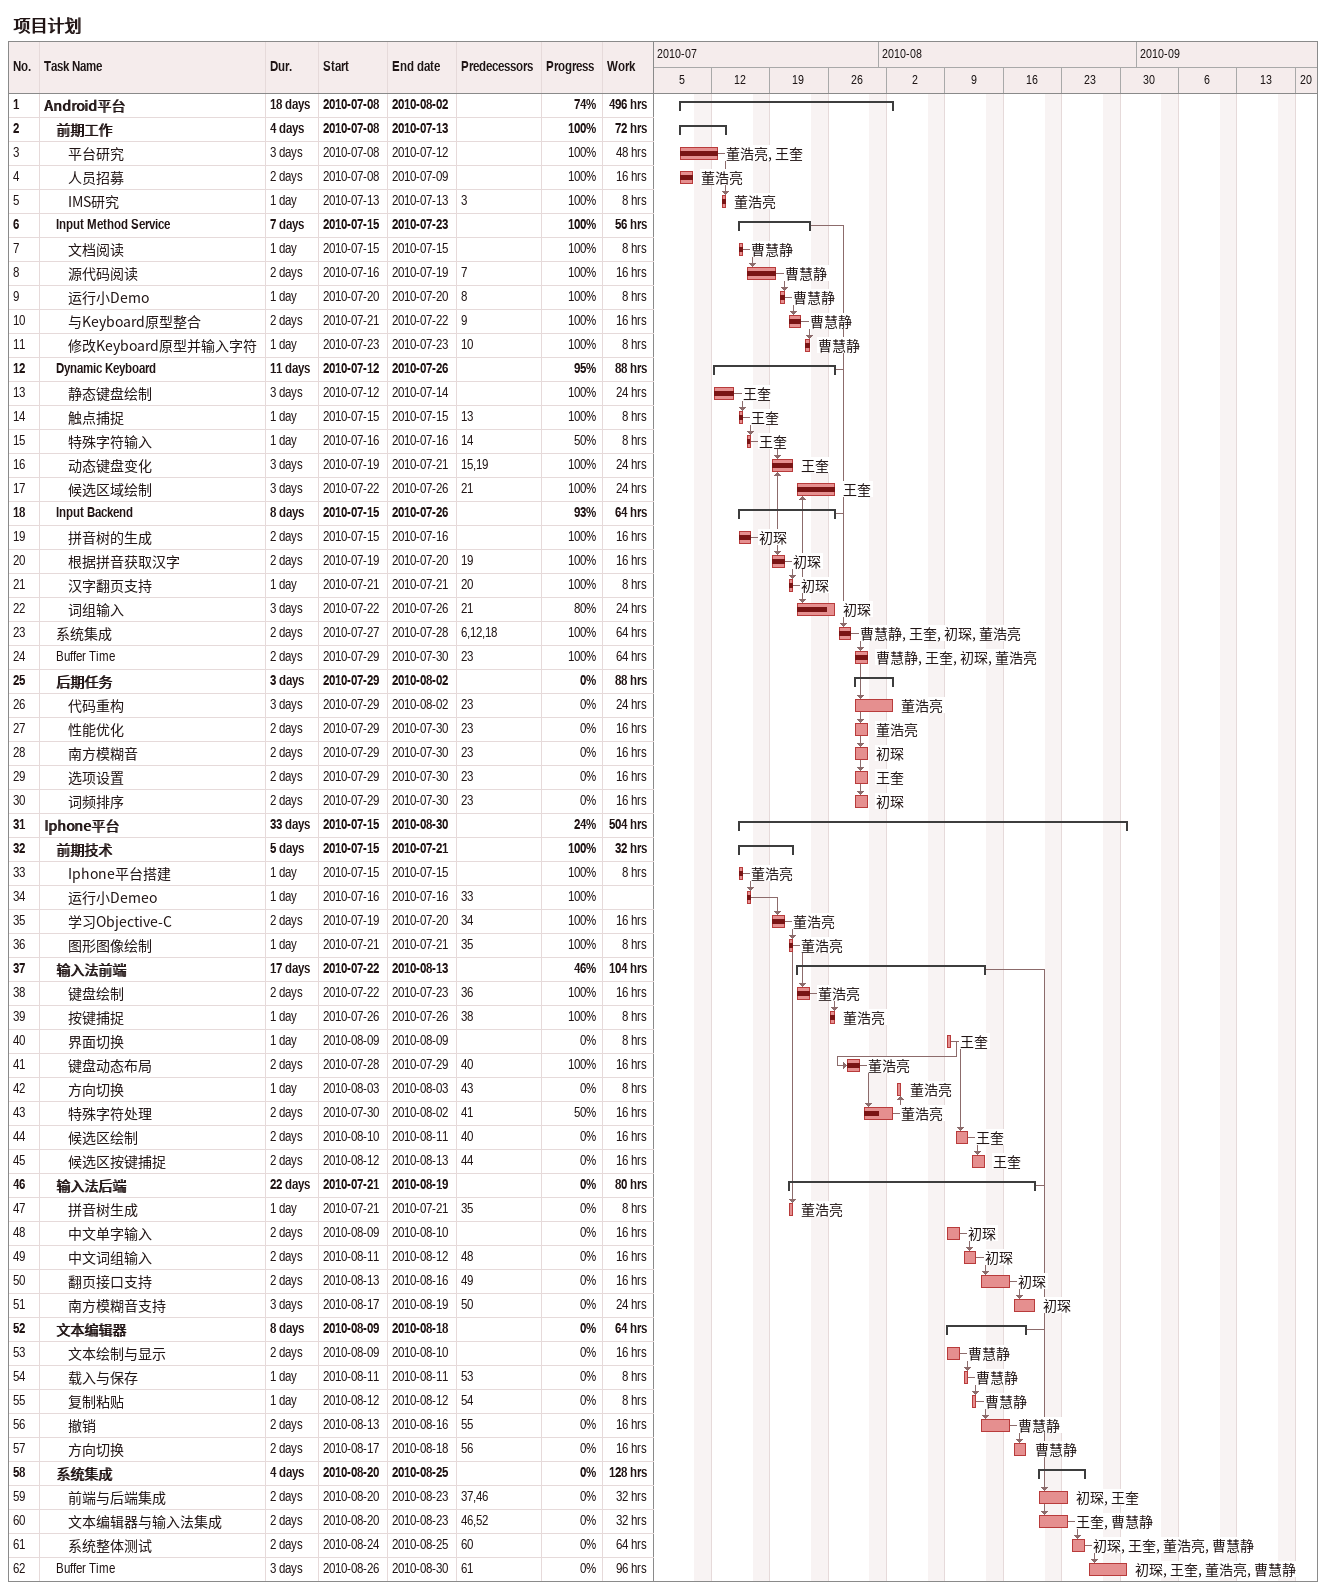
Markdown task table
项目计划

| ID | Level | Task | Duration | Start | Finish | Predecessors | Resources | % complete | Work (h) |
|---|---|---|---|---|---|---|---|---|---|
| 1 | 1 | **Android平台** | 18d | 2010-07-08 | 2010-08-02 |  |  | 74 | 496 |
| 2 | 2 | **前期工作** | 4d | 2010-07-08 | 2010-07-13 |  |  | 100 | 72 |
| 3 | 3 | 平台研究 | 3d | 2010-07-08 | 2010-07-12 |  | 董浩亮, 王奎 | 100 | 48 |
| 4 | 3 | 人员招募 | 2d | 2010-07-08 | 2010-07-09 |  | 董浩亮 | 100 | 16 |
| 5 | 3 | IMS研究 | 1d | 2010-07-13 | 2010-07-13 | 3 | 董浩亮 | 100 | 8 |
| 6 | 2 | **Input Method Service** | 7d | 2010-07-15 | 2010-07-23 |  |  | 100 | 56 |
| 7 | 3 | 文档阅读 | 1d | 2010-07-15 | 2010-07-15 |  | 曹慧静 | 100 | 8 |
| 8 | 3 | 源代码阅读 | 2d | 2010-07-16 | 2010-07-19 | 7 | 曹慧静 | 100 | 16 |
| 9 | 3 | 运行小Demo | 1d | 2010-07-20 | 2010-07-20 | 8 | 曹慧静 | 100 | 8 |
| 10 | 3 | 与Keyboard原型整合 | 2d | 2010-07-21 | 2010-07-22 | 9 | 曹慧静 | 100 | 16 |
| 11 | 3 | 修改Keyboard原型并输入字符 | 1d | 2010-07-23 | 2010-07-23 | 10 | 曹慧静 | 100 | 8 |
| 12 | 2 | **Dynamic Keyboard** | 11d | 2010-07-12 | 2010-07-26 |  |  | 95 | 88 |
| 13 | 3 | 静态键盘绘制 | 3d | 2010-07-12 | 2010-07-14 |  | 王奎 | 100 | 24 |
| 14 | 3 | 触点捕捉 | 1d | 2010-07-15 | 2010-07-15 | 13 | 王奎 | 100 | 8 |
| 15 | 3 | 特殊字符输入 | 1d | 2010-07-16 | 2010-07-16 | 14 | 王奎 | 50 | 8 |
| 16 | 3 | 动态键盘变化 | 3d | 2010-07-19 | 2010-07-21 | 15, 19 | 王奎 | 100 | 24 |
| 17 | 3 | 候选区域绘制 | 3d | 2010-07-22 | 2010-07-26 | 21 | 王奎 | 100 | 24 |
| 18 | 2 | **Input Backend** | 8d | 2010-07-15 | 2010-07-26 |  |  | 93 | 64 |
| 19 | 3 | 拼音树的生成 | 2d | 2010-07-15 | 2010-07-16 |  | 初琛 | 100 | 16 |
| 20 | 3 | 根据拼音获取汉字 | 2d | 2010-07-19 | 2010-07-20 | 19 | 初琛 | 100 | 16 |
| 21 | 3 | 汉字翻页支持 | 1d | 2010-07-21 | 2010-07-21 | 20 | 初琛 | 100 | 8 |
| 22 | 3 | 词组输入 | 3d | 2010-07-22 | 2010-07-26 | 21 | 初琛 | 80 | 24 |
| 23 | 2 | 系统集成 | 2d | 2010-07-27 | 2010-07-28 | 6, 12, 18 | 曹慧静, 王奎, 初琛, 董浩亮 | 100 | 64 |
| 24 | 2 | Buffer Time | 2d | 2010-07-29 | 2010-07-30 | 23 | 曹慧静, 王奎, 初琛, 董浩亮 | 100 | 64 |
| 25 | 2 | **后期任务** | 3d | 2010-07-29 | 2010-08-02 |  |  | 0 | 88 |
| 26 | 3 | 代码重构 | 3d | 2010-07-29 | 2010-08-02 | 23 | 董浩亮 | 0 | 24 |
| 27 | 3 | 性能优化 | 2d | 2010-07-29 | 2010-07-30 | 23 | 董浩亮 | 0 | 16 |
| 28 | 3 | 南方模糊音 | 2d | 2010-07-29 | 2010-07-30 | 23 | 初琛 | 0 | 16 |
| 29 | 3 | 选项设置 | 2d | 2010-07-29 | 2010-07-30 | 23 | 王奎 | 0 | 16 |
| 30 | 3 | 词频排序 | 2d | 2010-07-29 | 2010-07-30 | 23 | 初琛 | 0 | 16 |
| 31 | 1 | **Iphone平台** | 33d | 2010-07-15 | 2010-08-30 |  |  | 24 | 504 |
| 32 | 2 | **前期技术** | 5d | 2010-07-15 | 2010-07-21 |  |  | 100 | 32 |
| 33 | 3 | Iphone平台搭建 | 1d | 2010-07-15 | 2010-07-15 |  | 董浩亮 | 100 | 8 |
| 34 | 3 | 运行小Demeo | 1d | 2010-07-16 | 2010-07-16 | 33 |  | 100 |  |
| 35 | 3 | 学习Objective-C | 2d | 2010-07-19 | 2010-07-20 | 34 | 董浩亮 | 100 | 16 |
| 36 | 3 | 图形图像绘制 | 1d | 2010-07-21 | 2010-07-21 | 35 | 董浩亮 | 100 | 8 |
| 37 | 2 | **输入法前端** | 17d | 2010-07-22 | 2010-08-13 |  |  | 46 | 104 |
| 38 | 3 | 键盘绘制 | 2d | 2010-07-22 | 2010-07-23 | 36 | 董浩亮 | 100 | 16 |
| 39 | 3 | 按键捕捉 | 1d | 2010-07-26 | 2010-07-26 | 38 | 董浩亮 | 100 | 8 |
| 40 | 3 | 界面切换 | 1d | 2010-08-09 | 2010-08-09 |  | 王奎 | 0 | 8 |
| 41 | 3 | 键盘动态布局 | 2d | 2010-07-28 | 2010-07-29 | 40 | 董浩亮 | 100 | 16 |
| 42 | 3 | 方向切换 | 1d | 2010-08-03 | 2010-08-03 | 43 | 董浩亮 | 0 | 8 |
| 43 | 3 | 特殊字符处理 | 2d | 2010-07-30 | 2010-08-02 | 41 | 董浩亮 | 50 | 16 |
| 44 | 3 | 候选区绘制 | 2d | 2010-08-10 | 2010-08-11 | 40 | 王奎 | 0 | 16 |
| 45 | 3 | 候选区按键捕捉 | 2d | 2010-08-12 | 2010-08-13 | 44 | 王奎 | 0 | 16 |
| 46 | 2 | **输入法后端** | 22d | 2010-07-21 | 2010-08-19 |  |  | 0 | 80 |
| 47 | 3 | 拼音树生成 | 1d | 2010-07-21 | 2010-07-21 | 35 | 董浩亮 | 0 | 8 |
| 48 | 3 | 中文单字输入 | 2d | 2010-08-09 | 2010-08-10 |  | 初琛 | 0 | 16 |
| 49 | 3 | 中文词组输入 | 2d | 2010-08-11 | 2010-08-12 | 48 | 初琛 | 0 | 16 |
| 50 | 3 | 翻页接口支持 | 2d | 2010-08-13 | 2010-08-16 | 49 | 初琛 | 0 | 16 |
| 51 | 3 | 南方模糊音支持 | 3d | 2010-08-17 | 2010-08-19 | 50 | 初琛 | 0 | 24 |
| 52 | 2 | **文本编辑器** | 8d | 2010-08-09 | 2010-08-18 |  |  | 0 | 64 |
| 53 | 3 | 文本绘制与显示 | 2d | 2010-08-09 | 2010-08-10 |  | 曹慧静 | 0 | 16 |
| 54 | 3 | 载入与保存 | 1d | 2010-08-11 | 2010-08-11 | 53 | 曹慧静 | 0 | 8 |
| 55 | 3 | 复制粘贴 | 1d | 2010-08-12 | 2010-08-12 | 54 | 曹慧静 | 0 | 8 |
| 56 | 3 | 撤销 | 2d | 2010-08-13 | 2010-08-16 | 55 | 曹慧静 | 0 | 16 |
| 57 | 3 | 方向切换 | 2d | 2010-08-17 | 2010-08-18 | 56 | 曹慧静 | 0 | 16 |
| 58 | 2 | **系统集成** | 4d | 2010-08-20 | 2010-08-25 |  |  | 0 | 128 |
| 59 | 3 | 前端与后端集成 | 2d | 2010-08-20 | 2010-08-23 | 37, 46 | 初琛, 王奎 | 0 | 32 |
| 60 | 3 | 文本编辑器与输入法集成 | 2d | 2010-08-20 | 2010-08-23 | 46, 52 | 王奎, 曹慧静 | 0 | 32 |
| 61 | 3 | 系统整体测试 | 2d | 2010-08-24 | 2010-08-25 | 60 | 初琛, 王奎, 董浩亮, 曹慧静 | 0 | 64 |
| 62 | 2 | Buffer Time | 3d | 2010-08-26 | 2010-08-30 | 61 | 初琛, 王奎, 董浩亮, 曹慧静 | 0 | 96 |
